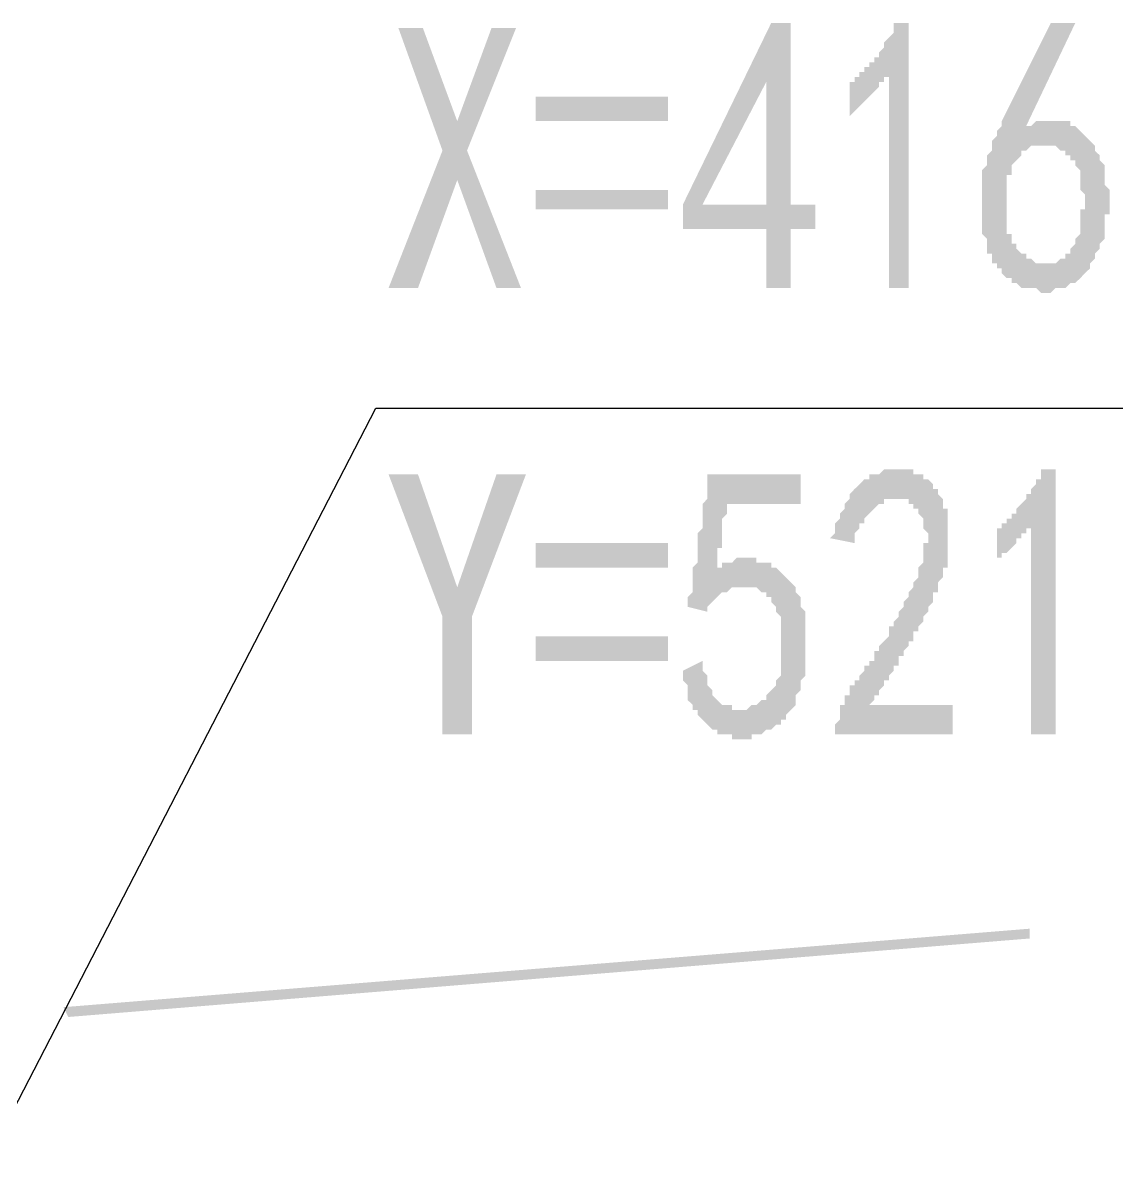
# Model space of a CAD drawing. Header units: millimetres. Extents: x 6156 to 7119, y 3162 to 3647.
# Drawn here: x 6942.56 to 6956.72, y 3583.95 to 3598.84 of the extents above; entities that cross this region are included whole.
import ezdxf

# ---------------------------------------------------------------- set-up
doc = ezdxf.new("R2010")
doc.units = ezdxf.units.MM
doc.layers.add('图层1', color=7, linetype='Continuous')

msp = doc.modelspace()

# ---------------------------------------------------------------- hatches: boundary and pattern name
at = {"layer": '图层1', "transparency": 33554559}
h = msp.add_hatch(color=256, dxfattribs=at)
h.paths.add_polyline_path([(6952.179, 3596.176), (6951.1, 3596.176), (6951.1, 3596.494), (6952.243, 3598.843), (6952.497, 3598.843), (6952.497, 3596.494), (6952.814, 3596.494), (6952.814, 3596.176), (6952.497, 3596.176), (6952.497, 3595.414), (6952.179, 3595.414)], flags=0)
h.paths.add_polyline_path([(6952.179, 3596.494), (6952.179, 3598.081), (6951.354, 3596.494)], flags=0)
for points in [[(6953.767, 3598.145), (6953.703, 3598.145), (6953.703, 3598.081), (6953.64, 3598.081), (6953.64, 3598.018), (6953.64, 3598.018), (6953.576, 3597.954), (6953.576, 3597.954), (6953.513, 3597.891), (6953.513, 3597.891), (6953.449, 3597.827), (6953.449, 3597.827), (6953.386, 3597.764), (6953.386, 3597.764), (6953.322, 3597.7), (6953.322, 3597.7), (6953.259, 3597.637), (6953.259, 3597.637), (6953.259, 3598.018), (6953.259, 3598.081), (6953.322, 3598.081), (6953.322, 3598.145), (6953.386, 3598.145), (6953.386, 3598.208), (6953.449, 3598.208), (6953.449, 3598.272), (6953.513, 3598.272), (6953.513, 3598.335), (6953.576, 3598.335), (6953.576, 3598.399), (6953.64, 3598.399), (6953.64, 3598.462), (6953.64, 3598.462), (6953.703, 3598.526), (6953.703, 3598.589), (6953.703, 3598.589), (6953.767, 3598.653), (6953.767, 3598.653), (6953.83, 3598.716), (6953.83, 3598.78), (6953.83, 3598.78), (6953.83, 3598.843), (6954.021, 3598.843), (6954.021, 3595.414), (6953.767, 3595.414)], [(6949.004, 3595.414), (6948.687, 3595.414), (6948.179, 3596.811), (6947.671, 3595.414), (6947.29, 3595.414), (6947.988, 3597.192), (6947.417, 3598.779), (6947.734, 3598.779), (6948.179, 3597.573), (6948.623, 3598.779), (6948.941, 3598.779), (6948.306, 3597.192)], [(6953.068, 3589.699), (6953.068, 3589.763), (6953.132, 3589.826), (6953.132, 3589.89), (6953.132, 3589.89), (6953.132, 3589.953), (6953.132, 3590.017), (6953.195, 3590.017), (6953.195, 3590.08), (6953.195, 3590.144), (6953.259, 3590.144), (6953.259, 3590.207), (6953.259, 3590.271), (6953.322, 3590.271), (6953.322, 3590.271), (6953.322, 3590.334), (6953.386, 3590.334), (6953.386, 3590.398), (6953.386, 3590.398), (6953.449, 3590.461), (6953.449, 3590.461), (6953.449, 3590.525), (6953.513, 3590.525), (6953.513, 3590.588), (6953.576, 3590.588), (6953.576, 3590.652), (6953.576, 3590.715), (6953.64, 3590.715), (6953.64, 3590.779), (6953.703, 3590.842), (6953.703, 3590.842), (6953.767, 3590.906), (6953.767, 3590.969), (6953.767, 3591.033), (6953.83, 3591.033), (6953.83, 3591.096), (6953.894, 3591.16), (6953.894, 3591.223), (6953.957, 3591.287), (6953.957, 3591.287), (6953.957, 3591.35), (6954.021, 3591.414), (6954.021, 3591.414), (6954.021, 3591.477), (6954.084, 3591.541), (6954.084, 3591.541), (6954.084, 3591.604), (6954.084, 3591.604), (6954.148, 3591.668), (6954.148, 3591.668), (6954.148, 3591.731), (6954.148, 3591.731), (6954.148, 3591.795), (6954.211, 3591.858), (6954.211, 3591.858), (6954.211, 3591.922), (6954.211, 3591.985), (6954.211, 3592.049), (6954.211, 3592.112), (6954.275, 3592.112), (6954.275, 3592.176), (6954.275, 3592.239), (6954.275, 3592.239), (6954.211, 3592.303), (6954.211, 3592.366), (6954.211, 3592.366), (6954.211, 3592.43), (6954.148, 3592.493), (6954.148, 3592.493), (6954.148, 3592.557), (6954.084, 3592.557), (6954.084, 3592.557), (6954.084, 3592.62), (6954.021, 3592.62), (6954.021, 3592.684), (6953.957, 3592.684), (6953.957, 3592.684), (6953.894, 3592.684), (6953.83, 3592.684), (6953.83, 3592.684), (6953.767, 3592.684), (6953.767, 3592.684), (6953.703, 3592.684), (6953.703, 3592.62), (6953.64, 3592.62), (6953.64, 3592.62), (6953.576, 3592.557), (6953.576, 3592.557), (6953.513, 3592.493), (6953.513, 3592.493), (6953.513, 3592.493), (6953.449, 3592.43), (6953.449, 3592.366), (6953.386, 3592.366), (6953.386, 3592.303), (6953.386, 3592.303), (6953.322, 3592.239), (6953.322, 3592.176), (6953.322, 3592.112), (6953.322, 3592.112), (6953.005, 3592.176), (6953.068, 3592.239), (6953.068, 3592.303), (6953.068, 3592.303), (6953.068, 3592.366), (6953.132, 3592.43), (6953.132, 3592.493), (6953.132, 3592.493), (6953.195, 3592.557), (6953.195, 3592.62), (6953.195, 3592.62), (6953.259, 3592.684), (6953.259, 3592.684), (6953.259, 3592.747), (6953.322, 3592.811), (6953.322, 3592.811), (6953.322, 3592.811), (6953.322, 3592.811), (6953.386, 3592.874), (6953.386, 3592.874), (6953.449, 3592.938), (6953.449, 3592.938), (6953.513, 3592.938), (6953.513, 3593.001), (6953.576, 3593.001), (6953.576, 3593.001), (6953.64, 3593.001), (6953.703, 3593.065), (6953.703, 3593.065), (6953.767, 3593.065), (6953.767, 3593.065), (6953.83, 3593.065), (6953.83, 3593.065), (6953.894, 3593.065), (6953.957, 3593.065), (6953.957, 3593.065), (6954.021, 3593.065), (6954.021, 3593.065), (6954.021, 3593.065), (6954.084, 3593.065), (6954.084, 3593.001), (6954.148, 3593.001), (6954.148, 3593.001), (6954.211, 3593.001), (6954.211, 3592.938), (6954.275, 3592.938), (6954.275, 3592.938), (6954.338, 3592.874), (6954.338, 3592.874), (6954.338, 3592.811), (6954.402, 3592.811), (6954.402, 3592.747), (6954.465, 3592.684), (6954.465, 3592.684), (6954.465, 3592.62), (6954.465, 3592.557), (6954.529, 3592.557), (6954.529, 3592.493), (6954.529, 3592.43), (6954.529, 3592.43), (6954.529, 3592.366), (6954.529, 3592.303), (6954.529, 3592.239), (6954.529, 3592.176), (6954.529, 3592.176), (6954.529, 3592.112), (6954.529, 3592.049), (6954.529, 3592.049), (6954.529, 3591.985), (6954.529, 3591.922), (6954.529, 3591.922), (6954.529, 3591.858), (6954.529, 3591.795), (6954.465, 3591.795), (6954.465, 3591.731), (6954.465, 3591.668), (6954.465, 3591.668), (6954.402, 3591.604), (6954.402, 3591.541), (6954.402, 3591.477), (6954.338, 3591.477), (6954.338, 3591.414), (6954.338, 3591.35), (6954.338, 3591.35), (6954.275, 3591.287), (6954.275, 3591.287), (6954.275, 3591.287), (6954.275, 3591.223), (6954.275, 3591.223), (6954.211, 3591.16), (6954.211, 3591.16), (6954.211, 3591.096), (6954.211, 3591.096), (6954.148, 3591.033), (6954.148, 3591.033), (6954.148, 3590.969), (6954.084, 3590.969), (6954.084, 3590.906), (6954.084, 3590.842), (6954.021, 3590.842), (6954.021, 3590.779), (6954.021, 3590.779), (6953.957, 3590.715), (6953.957, 3590.652), (6953.894, 3590.652), (6953.894, 3590.588), (6953.894, 3590.525), (6953.83, 3590.525), (6953.83, 3590.461), (6953.767, 3590.398), (6953.767, 3590.334), (6953.703, 3590.334), (6953.703, 3590.271), (6953.64, 3590.207), (6953.64, 3590.144), (6953.576, 3590.144), (6953.576, 3590.08), (6953.513, 3590.017), (6953.513, 3590.017), (6954.592, 3590.017), (6954.592, 3589.636), (6953.068, 3589.636)], [(6955.608, 3592.366), (6955.608, 3592.366), (6955.608, 3592.303), (6955.545, 3592.303), (6955.545, 3592.239), (6955.481, 3592.239), (6955.481, 3592.176), (6955.418, 3592.176), (6955.418, 3592.112), (6955.418, 3592.112), (6955.354, 3592.049), (6955.354, 3592.049), (6955.291, 3591.985), (6955.227, 3591.985), (6955.227, 3591.922), (6955.164, 3591.922), (6955.164, 3591.858), (6955.164, 3591.858), (6955.164, 3592.239), (6955.164, 3592.303), (6955.227, 3592.303), (6955.227, 3592.366), (6955.291, 3592.366), (6955.291, 3592.43), (6955.354, 3592.43), (6955.354, 3592.493), (6955.418, 3592.493), (6955.418, 3592.557), (6955.418, 3592.557), (6955.481, 3592.62), (6955.481, 3592.62), (6955.545, 3592.684), (6955.545, 3592.684), (6955.545, 3592.747), (6955.608, 3592.747), (6955.608, 3592.811), (6955.672, 3592.874), (6955.672, 3592.874), (6955.672, 3592.938), (6955.735, 3592.938), (6955.735, 3593.001), (6955.735, 3593.065), (6955.926, 3593.065), (6955.926, 3589.636), (6955.608, 3589.636)], [(6949.068, 3593.001), (6948.369, 3591.16), (6948.369, 3589.636), (6947.988, 3589.636), (6947.988, 3591.16), (6947.29, 3593.001), (6947.671, 3593.001), (6948.179, 3591.541), (6948.179, 3591.541), (6948.687, 3593.001)], [(6951.354, 3590.588), (6951.354, 3590.525), (6951.354, 3590.461), (6951.417, 3590.398), (6951.417, 3590.334), (6951.417, 3590.271), (6951.417, 3590.271), (6951.481, 3590.207), (6951.481, 3590.207), (6951.481, 3590.144), (6951.544, 3590.08), (6951.544, 3590.08), (6951.544, 3590.08), (6951.608, 3590.017), (6951.608, 3590.017), (6951.671, 3590.017), (6951.671, 3590.017), (6951.735, 3590.017), (6951.735, 3589.953), (6951.798, 3589.953), (6951.862, 3589.953), (6951.862, 3589.953), (6951.925, 3589.953), (6951.925, 3589.953), (6951.989, 3590.017), (6951.989, 3590.017), (6952.052, 3590.017), (6952.052, 3590.017), (6952.116, 3590.08), (6952.116, 3590.08), (6952.179, 3590.08), (6952.179, 3590.144), (6952.179, 3590.144), (6952.243, 3590.207), (6952.243, 3590.207), (6952.306, 3590.271), (6952.306, 3590.334), (6952.306, 3590.334), (6952.37, 3590.398), (6952.37, 3590.398), (6952.37, 3590.461), (6952.37, 3590.461), (6952.37, 3590.525), (6952.37, 3590.588), (6952.37, 3590.652), (6952.37, 3590.652), (6952.37, 3590.715), (6952.37, 3590.779), (6952.37, 3590.842), (6952.37, 3590.842), (6952.37, 3590.906), (6952.37, 3590.969), (6952.37, 3591.033), (6952.37, 3591.033), (6952.37, 3591.096), (6952.37, 3591.16), (6952.306, 3591.223), (6952.306, 3591.223), (6952.306, 3591.287), (6952.306, 3591.287), (6952.243, 3591.35), (6952.243, 3591.35), (6952.243, 3591.414), (6952.179, 3591.414), (6952.179, 3591.477), (6952.116, 3591.477), (6952.116, 3591.477), (6952.052, 3591.541), (6952.052, 3591.541), (6951.989, 3591.541), (6951.989, 3591.541), (6951.925, 3591.541), (6951.925, 3591.541), (6951.862, 3591.541), (6951.862, 3591.541), (6951.798, 3591.541), (6951.735, 3591.541), (6951.735, 3591.541), (6951.671, 3591.477), (6951.671, 3591.477), (6951.608, 3591.477), (6951.608, 3591.477), (6951.544, 3591.414), (6951.544, 3591.414), (6951.481, 3591.35), (6951.481, 3591.35), (6951.417, 3591.287), (6951.417, 3591.287), (6951.417, 3591.223), (6951.163, 3591.287), (6951.163, 3591.287), (6951.163, 3591.287), (6951.163, 3591.287), (6951.163, 3591.35), (6951.163, 3591.35), (6951.163, 3591.35), (6951.163, 3591.414), (6951.163, 3591.414), (6951.163, 3591.414), (6951.227, 3591.477), (6951.227, 3591.477), (6951.227, 3591.541), (6951.227, 3591.604), (6951.227, 3591.604), (6951.227, 3591.668), (6951.227, 3591.731), (6951.227, 3591.731), (6951.227, 3591.795), (6951.29, 3591.858), (6951.29, 3591.922), (6951.29, 3591.985), (6951.29, 3592.049), (6951.29, 3592.112), (6951.29, 3592.176), (6951.29, 3592.239), (6951.354, 3592.303), (6951.354, 3592.366), (6951.354, 3592.43), (6951.354, 3592.493), (6951.354, 3592.62), (6951.417, 3592.684), (6951.417, 3592.747), (6951.417, 3592.811), (6951.417, 3592.938), (6951.417, 3593.001), (6952.624, 3593.001), (6952.624, 3592.62), (6951.671, 3592.62), (6951.671, 3592.557), (6951.671, 3592.493), (6951.608, 3592.43), (6951.608, 3592.366), (6951.608, 3592.303), (6951.608, 3592.303), (6951.608, 3592.239), (6951.608, 3592.176), (6951.608, 3592.112), (6951.608, 3592.049), (6951.544, 3592.049), (6951.544, 3591.985), (6951.544, 3591.922), (6951.544, 3591.922), (6951.544, 3591.858), (6951.544, 3591.795), (6951.544, 3591.795), (6951.544, 3591.795), (6951.544, 3591.795), (6951.608, 3591.795), (6951.608, 3591.858), (6951.671, 3591.858), (6951.671, 3591.858), (6951.735, 3591.858), (6951.798, 3591.922), (6951.798, 3591.922), (6951.862, 3591.922), (6951.862, 3591.922), (6951.925, 3591.922), (6951.925, 3591.922), (6951.989, 3591.922), (6951.989, 3591.922), (6952.052, 3591.922), (6952.052, 3591.858), (6952.116, 3591.858), (6952.179, 3591.858), (6952.179, 3591.858), (6952.243, 3591.858), (6952.243, 3591.795), (6952.306, 3591.795), (6952.306, 3591.795), (6952.306, 3591.795), (6952.37, 3591.731), (6952.37, 3591.731), (6952.433, 3591.668), (6952.433, 3591.668), (6952.497, 3591.604), (6952.497, 3591.604), (6952.56, 3591.541), (6952.56, 3591.541), (6952.56, 3591.477), (6952.56, 3591.477), (6952.624, 3591.414), (6952.624, 3591.35), (6952.624, 3591.287), (6952.624, 3591.287), (6952.687, 3591.223), (6952.687, 3591.16), (6952.687, 3591.16), (6952.687, 3591.096), (6952.687, 3591.096), (6952.687, 3591.033), (6952.687, 3590.969), (6952.687, 3590.906), (6952.687, 3590.906), (6952.687, 3590.842), (6952.687, 3590.779), (6952.687, 3590.715), (6952.687, 3590.715), (6952.687, 3590.652), (6952.687, 3590.588), (6952.687, 3590.588), (6952.687, 3590.525), (6952.687, 3590.461), (6952.687, 3590.398), (6952.687, 3590.398), (6952.624, 3590.334), (6952.624, 3590.271), (6952.624, 3590.207), (6952.624, 3590.207), (6952.56, 3590.144), (6952.56, 3590.08), (6952.56, 3590.08), (6952.56, 3590.017), (6952.497, 3589.953), (6952.497, 3589.953), (6952.433, 3589.89), (6952.433, 3589.89), (6952.433, 3589.89), (6952.433, 3589.826), (6952.37, 3589.826), (6952.37, 3589.763), (6952.306, 3589.763), (6952.306, 3589.763), (6952.243, 3589.699), (6952.243, 3589.699), (6952.179, 3589.699), (6952.116, 3589.636), (6952.116, 3589.636), (6952.052, 3589.636), (6952.052, 3589.636), (6951.989, 3589.636), (6951.989, 3589.572), (6951.925, 3589.572), (6951.925, 3589.572), (6951.862, 3589.572), (6951.798, 3589.572), (6951.798, 3589.572), (6951.735, 3589.572), (6951.735, 3589.636), (6951.671, 3589.636), (6951.608, 3589.636), (6951.608, 3589.636), (6951.544, 3589.636), (6951.544, 3589.699), (6951.481, 3589.699), (6951.481, 3589.699), (6951.417, 3589.763), (6951.417, 3589.763), (6951.354, 3589.826), (6951.354, 3589.826), (6951.354, 3589.826), (6951.29, 3589.89), (6951.29, 3589.89), (6951.29, 3589.953), (6951.227, 3589.953), (6951.227, 3590.017), (6951.227, 3590.017), (6951.163, 3590.08), (6951.163, 3590.144), (6951.163, 3590.144), (6951.163, 3590.207), (6951.163, 3590.271), (6951.1, 3590.334), (6951.1, 3590.334), (6951.1, 3590.398), (6951.1, 3590.461)]]:
    msp.add_hatch(color=256, dxfattribs=at).paths.add_polyline_path(points)
h = msp.add_hatch(color=256, dxfattribs=at)
h.paths.add_polyline_path([(6954.973, 3596.621), (6954.973, 3596.684), (6954.973, 3596.684), (6954.973, 3596.748), (6954.973, 3596.811), (6954.973, 3596.875), (6954.973, 3596.875), (6954.973, 3596.938), (6955.037, 3597.002), (6955.037, 3597.065), (6955.037, 3597.065), (6955.037, 3597.129), (6955.037, 3597.129), (6955.1, 3597.192), (6955.1, 3597.256), (6955.1, 3597.256), (6955.1, 3597.319), (6955.164, 3597.383), (6955.164, 3597.383), (6955.164, 3597.446), (6955.227, 3597.51), (6955.227, 3597.573), (6955.227, 3597.573), (6955.862, 3598.843), (6956.179, 3598.843), (6955.544, 3597.51), (6955.608, 3597.51), (6955.671, 3597.573), (6955.671, 3597.573), (6955.735, 3597.573), (6955.798, 3597.573), (6955.798, 3597.573), (6955.862, 3597.573), (6955.862, 3597.573), (6955.925, 3597.573), (6955.925, 3597.573), (6955.989, 3597.573), (6956.052, 3597.573), (6956.052, 3597.573), (6956.116, 3597.573), (6956.116, 3597.51), (6956.116, 3597.51), (6956.179, 3597.51), (6956.179, 3597.51), (6956.243, 3597.446), (6956.243, 3597.446), (6956.306, 3597.383), (6956.306, 3597.383), (6956.37, 3597.319), (6956.37, 3597.319), (6956.433, 3597.256), (6956.433, 3597.256), (6956.433, 3597.192), (6956.497, 3597.129), (6956.497, 3597.129), (6956.497, 3597.065), (6956.497, 3597.065), (6956.56, 3597.002), (6956.56, 3596.938), (6956.56, 3596.875), (6956.56, 3596.875), (6956.56, 3596.811), (6956.56, 3596.748), (6956.624, 3596.684), (6956.624, 3596.684), (6956.624, 3596.621), (6956.624, 3596.621), (6956.624, 3596.557), (6956.624, 3596.494), (6956.624, 3596.43), (6956.624, 3596.367), (6956.56, 3596.367), (6956.56, 3596.303), (6956.56, 3596.24), (6956.56, 3596.176), (6956.56, 3596.176), (6956.56, 3596.113), (6956.56, 3596.049), (6956.56, 3596.049), (6956.497, 3595.986), (6956.497, 3595.922), (6956.497, 3595.922), (6956.433, 3595.859), (6956.433, 3595.795), (6956.433, 3595.795), (6956.37, 3595.732), (6956.37, 3595.668), (6956.37, 3595.668), (6956.306, 3595.605), (6956.306, 3595.605), (6956.306, 3595.605), (6956.243, 3595.541), (6956.243, 3595.541), (6956.179, 3595.478), (6956.179, 3595.478), (6956.116, 3595.478), (6956.116, 3595.478), (6956.052, 3595.414), (6956.052, 3595.414), (6955.989, 3595.414), (6955.925, 3595.414), (6955.925, 3595.414), (6955.862, 3595.351), (6955.862, 3595.351), (6955.798, 3595.351), (6955.735, 3595.351), (6955.735, 3595.351), (6955.671, 3595.414), (6955.608, 3595.414), (6955.608, 3595.414), (6955.544, 3595.414), (6955.544, 3595.414), (6955.481, 3595.414), (6955.481, 3595.414), (6955.417, 3595.478), (6955.417, 3595.478), (6955.354, 3595.478), (6955.354, 3595.541), (6955.291, 3595.541), (6955.291, 3595.541), (6955.227, 3595.605), (6955.227, 3595.605), (6955.227, 3595.668), (6955.164, 3595.668), (6955.164, 3595.732), (6955.1, 3595.732), (6955.1, 3595.795), (6955.1, 3595.859), (6955.037, 3595.859), (6955.037, 3595.922), (6955.037, 3595.986), (6955.037, 3595.986), (6955.037, 3596.049), (6954.973, 3596.113), (6954.973, 3596.176), (6954.973, 3596.176), (6954.973, 3596.24), (6954.973, 3596.303), (6954.973, 3596.367), (6954.973, 3596.367), (6954.973, 3596.43), (6954.973, 3596.494), (6954.973, 3596.557), (6954.973, 3596.621), (6954.973, 3596.621)], flags=0)
h.paths.add_polyline_path([(6955.417, 3595.922), (6955.417, 3595.922), (6955.481, 3595.859), (6955.481, 3595.859), (6955.544, 3595.859), (6955.544, 3595.795), (6955.608, 3595.795), (6955.608, 3595.795), (6955.671, 3595.732), (6955.671, 3595.732), (6955.735, 3595.732), (6955.735, 3595.732), (6955.798, 3595.732), (6955.862, 3595.732), (6955.862, 3595.732), (6955.925, 3595.732), (6955.925, 3595.732), (6955.989, 3595.795), (6955.989, 3595.795), (6956.052, 3595.795), (6956.052, 3595.859), (6956.116, 3595.859), (6956.116, 3595.922), (6956.116, 3595.922), (6956.179, 3595.986), (6956.179, 3595.986), (6956.179, 3596.049), (6956.179, 3596.049), (6956.243, 3596.113), (6956.243, 3596.176), (6956.243, 3596.176), (6956.243, 3596.24), (6956.243, 3596.303), (6956.243, 3596.367), (6956.243, 3596.43), (6956.306, 3596.43), (6956.306, 3596.494), (6956.306, 3596.557), (6956.306, 3596.621), (6956.243, 3596.684), (6956.243, 3596.748), (6956.243, 3596.811), (6956.243, 3596.811), (6956.243, 3596.875), (6956.243, 3596.938), (6956.243, 3596.938), (6956.179, 3597.002), (6956.179, 3597.065), (6956.179, 3597.065), (6956.116, 3597.065), (6956.116, 3597.129), (6956.116, 3597.129), (6956.052, 3597.129), (6956.052, 3597.192), (6955.989, 3597.192), (6955.989, 3597.192), (6955.925, 3597.256), (6955.925, 3597.256), (6955.862, 3597.256), (6955.798, 3597.256), (6955.798, 3597.256), (6955.735, 3597.256), (6955.735, 3597.256), (6955.671, 3597.256), (6955.671, 3597.256), (6955.608, 3597.256), (6955.544, 3597.192), (6955.544, 3597.192), (6955.481, 3597.192), (6955.481, 3597.129), (6955.481, 3597.129), (6955.417, 3597.065), (6955.417, 3597.065), (6955.354, 3597.002), (6955.354, 3597.002), (6955.354, 3596.938), (6955.354, 3596.875), (6955.291, 3596.875), (6955.291, 3596.811), (6955.291, 3596.748), (6955.291, 3596.748), (6955.291, 3596.684), (6955.291, 3596.621), (6955.291, 3596.557), (6955.291, 3596.494), (6955.291, 3596.494), (6955.291, 3596.43), (6955.291, 3596.43), (6955.291, 3596.367), (6955.291, 3596.303), (6955.291, 3596.24), (6955.291, 3596.24), (6955.291, 3596.176), (6955.291, 3596.113), (6955.354, 3596.113), (6955.354, 3596.049), (6955.354, 3595.986), (6955.417, 3595.986), (6955.417, 3595.922)], flags=0)

# ---------------------------------------------------------------- linework, layer by layer
at = {"layer": '图层1', "lineweight": -3}
for p, q in [((6930.745, 3562.173), (6947.127, 3593.857)), ((6947.127, 3593.857), (6972.526, 3593.857))]:
    msp.add_line(p, q, dxfattribs=at)
at = {"layer": '图层1', "lineweight": -3, "transparency": 33554559}
for points in [[(6950.909, 3597.573), (6949.195, 3597.573), (6950.909, 3597.891), (6949.195, 3597.891)], [(6950.909, 3596.43), (6949.195, 3596.43), (6950.909, 3596.684), (6949.195, 3596.684)], [(6950.909, 3591.795), (6949.195, 3591.795), (6950.909, 3592.112), (6949.195, 3592.112)], [(6950.909, 3590.588), (6949.195, 3590.588), (6950.909, 3590.906), (6949.195, 3590.906)]]:
    msp.add_solid(points, dxfattribs=at)
at = {"layer": '图层1', "transparency": 33554559}
for points in [[(6943.081, 3586.106), (6943.145, 3585.979), (6955.59, 3587.122)], [(6943.145, 3585.979), (6955.59, 3587.122), (6955.59, 3586.995)]]:
    msp.add_solid(points, dxfattribs=at)

doc.saveas('drawing.dxf')
